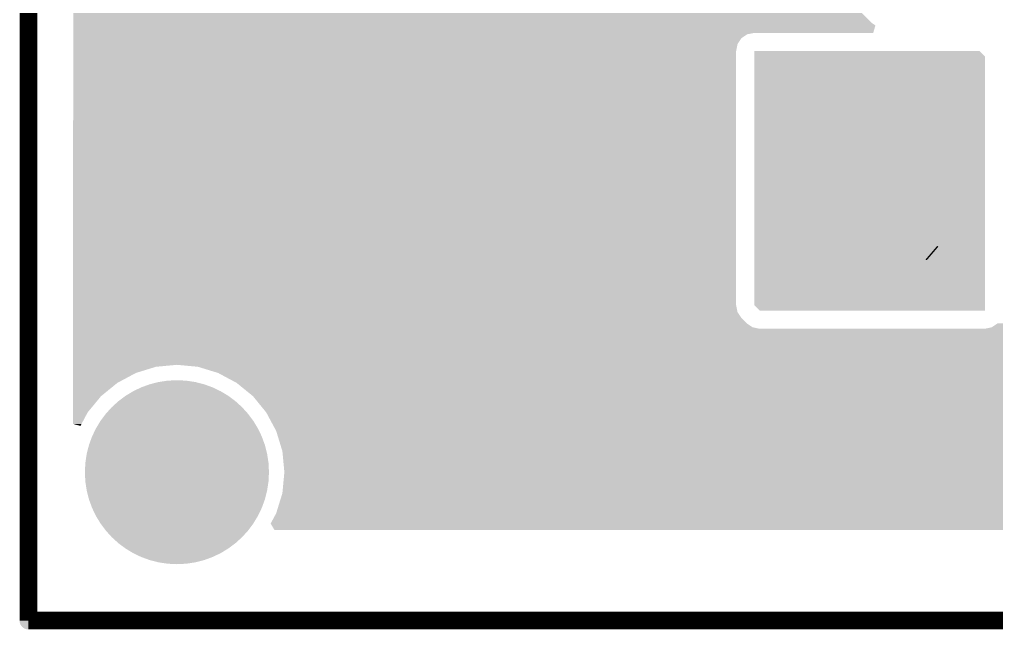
# Model space of a CAD drawing. Header units: millimetres. Extents: x -0.01 to 2.37, y -0.01 to 1.58.
# Drawn here: x -0.006 to 0.641, y -0.006 to 0.399 of the extents above; entities that cross this region are included whole.
import ezdxf

# ---------------------------------------------------------------- set-up
doc = ezdxf.new("R2010")
doc.units = ezdxf.units.MM
doc.layers.get('0').update_dxf_attribs({"linetype": 'CONTINUOUS', "lineweight": 0})
for name, color, linetype, lineweight in [('PCB_KUR_GKO', 130, 'CONTINUOUS', 0), ('PCB_KUR_GPT', 8, 'CONTINUOUS', 0), ('PCB_KUR_GTL', 30, 'CONTINUOUS', 0), ('PCB_KUR_GTP', 254, 'CONTINUOUS', 0), ('PCB_KUR_GTS', 254, 'CONTINUOUS', 0), ('PCB_KUR_TXT', 254, 'CONTINUOUS', 0)]:
    doc.layers.add(name, color=color, linetype=linetype, lineweight=lineweight)

# ---------------------------------------------------------------- blocks, each defined once
blk = doc.blocks.new('ROUND_3')
h = blk.add_hatch(color=256)
edge = h.paths.add_edge_path(flags=0)
edge.add_arc((0, 0), 0.0059, 0, 360)
blk = doc.blocks.new('CUSTOM_5')
for points in [[(-0.02165, 0.0254), (-0.02152, 0.02613), (0.02165, 0.0254), (0.02142, 0.02613)], [(-0.02152, 0.02613), (-0.02114, 0.02664), (0.02142, 0.02613), (0.02126, 0.02664)], [(-0.02114, 0.02664), (-0.02074, 0.02716), (0.02126, 0.02664), (0.02057, 0.02716)], [(-0.02074, 0.02716), (-0.0199, 0.02742), (0.02057, 0.02716), (0.02023, 0.02742)], [(-0.0199, 0.02742), (-0.0195, 0.02755), (0.02023, 0.02742), (0.0195, 0.02755)], [(-0.02165, -0.0254), (-0.02165, 0.0254), (0.02165, -0.0254), (0.02165, 0.0254)], [(-0.02142, -0.02613), (-0.02165, -0.0254), (0.02152, -0.02613), (0.02165, -0.0254)], [(-0.02126, -0.02664), (-0.02142, -0.02613), (0.02114, -0.02664), (0.02152, -0.02613)], [(-0.02057, -0.02716), (-0.02126, -0.02664), (0.02074, -0.02716), (0.02114, -0.02664)], [(-0.02023, -0.02742), (-0.02057, -0.02716), (0.0199, -0.02742), (0.02074, -0.02716)], [(-0.0195, -0.02755), (-0.02023, -0.02742), (0.0195, -0.02755), (0.0199, -0.02742)]]:
    blk.add_solid(points)
blk = doc.blocks.new('ROUND_11')
h = blk.add_hatch(color=256)
edge = h.paths.add_edge_path(flags=0)
edge.add_arc((0, 0), 0.05905, 0, 360)
blk = doc.blocks.new('ROUND_16')
h = blk.add_hatch(color=256)
edge = h.paths.add_edge_path(flags=0)
edge.add_arc((0, 0), 0.008, 0, 360)
blk = doc.blocks.new('CUSTOM_22')
for points in [[(-0.02365, 0.0254), (-0.02352, 0.02643), (0.02365, 0.0254), (0.02342, 0.02643)], [(-0.02352, 0.02643), (-0.02314, 0.02717), (0.02342, 0.02643), (0.02325, 0.02717)], [(-0.02314, 0.02717), (-0.0227, 0.02804), (0.02325, 0.02717), (0.02257, 0.02804)], [(-0.0227, 0.02804), (-0.02198, 0.0286), (0.02257, 0.02804), (0.02214, 0.0286)], [(-0.02198, 0.0286), (-0.02127, 0.02915), (0.02214, 0.0286), (0.02105, 0.02915)], [(-0.02127, 0.02915), (-0.02008, 0.02942), (0.02105, 0.02915), (0.02053, 0.02942)], [(-0.02008, 0.02942), (-0.0195, 0.02955), (0.02053, 0.02942), (0.0195, 0.02955)], [(-0.02364, 0.02508), (-0.02365, 0.0254), (0.02364, 0.02508), (0.02365, 0.0254)], [(-0.0236, 0.02476), (-0.02364, 0.02508), (0.0236, 0.02476), (0.02364, 0.02508)], [(-0.0236, -0.02476), (-0.0236, 0.02476), (0.0236, -0.02476), (0.0236, 0.02476)], [(-0.02365, -0.0254), (-0.02364, -0.02508), (0.02365, -0.0254), (0.02364, -0.02508)], [(-0.02342, -0.02643), (-0.02365, -0.0254), (0.02352, -0.02643), (0.02365, -0.0254)], [(-0.02364, -0.02508), (-0.0236, -0.02476), (0.02364, -0.02508), (0.0236, -0.02476)], [(-0.02325, -0.02717), (-0.02342, -0.02643), (0.02314, -0.02717), (0.02352, -0.02643)], [(-0.02257, -0.02804), (-0.02325, -0.02717), (0.0227, -0.02804), (0.02314, -0.02717)], [(-0.02214, -0.0286), (-0.02257, -0.02804), (0.02198, -0.0286), (0.0227, -0.02804)], [(-0.02105, -0.02915), (-0.02214, -0.0286), (0.02127, -0.02915), (0.02198, -0.0286)], [(-0.02053, -0.02942), (-0.02105, -0.02915), (0.02008, -0.02942), (0.02127, -0.02915)], [(-0.0195, -0.02955), (-0.02053, -0.02942), (0.0195, -0.02955), (0.02008, -0.02942)]]:
    blk.add_solid(points)
blk = doc.blocks.new('ROUND_24')
h = blk.add_hatch(color=256)
edge = h.paths.add_edge_path(flags=0)
edge.add_arc((0, 0), 0.061, 0, 360)
blk = doc.blocks.new('ROUND_8')
h = blk.add_hatch(color=256)
edge = h.paths.add_edge_path(flags=0)
edge.add_arc((0, 0), 0.005, 0, 360)

msp = doc.modelspace()

# ---------------------------------------------------------------- linework, layer by layer
at = {"layer": 'PCB_KUR_GKO', "lineweight": 211, "const_width": 0.0118}
for points in [[(0, 0), (0, 1.5748)], [(0, 0), (2.3622, 0)]]:
    msp.add_lwpolyline(points, dxfattribs=at)
at = {"layer": 'PCB_KUR_GTL', "lineweight": 211, "const_width": 0.0118}
msp.add_lwpolyline([(0.5984, 0.244), (0.5991, 0.2434)], dxfattribs=at)
at = {"layer": 'PCB_KUR_GTL'}
for points in [[(0.02968, 0.3962), (0.0297, 0.4204), (0.559, 0.3962), (0.53483, 0.4204)], [(0.02968, 0.3947), (0.02968, 0.3962), (0.5613, 0.3947), (0.559, 0.3962)], [(0.02968, 0.3897), (0.02968, 0.3947), (0.5598, 0.3897), (0.5613, 0.3947)], [(0.02968, 0.3888), (0.02968, 0.3897), (0.4764, 0.3888), (0.481, 0.3897)], [(0.02968, 0.3897), (0.02968, 0.3897), (0.481, 0.3897), (0.5598, 0.3897)], [(0.02968, 0.3862), (0.02968, 0.3888), (0.4725, 0.3862), (0.4764, 0.3888)], [(0.02967, 0.3823), (0.02968, 0.3862), (0.4699, 0.3823), (0.4725, 0.3862)], [(0.02967, 0.3776), (0.02967, 0.3823), (0.469, 0.3776), (0.4699, 0.3823)], [(0.02955, 0.2091), (0.02967, 0.3776), (0.469, 0.2091), (0.469, 0.3776)], [(0.481, 0.3741), (0.481, 0.3776), (0.6338, 0.3741), (0.6303, 0.3776)], [(0.481, 0.258), (0.481, 0.3741), (0.6338, 0.258), (0.6338, 0.3741)], [(0.481, 0.257), (0.481, 0.258), (0.5931, 0.257), (0.5984, 0.258)], [(0.481, 0.2539), (0.481, 0.257), (0.5885, 0.2539), (0.5931, 0.257)], [(0.481, 0.2494), (0.481, 0.2539), (0.5855, 0.2494), (0.5885, 0.2539)], [(0.6038, 0.257), (0.5984, 0.258), (0.6338, 0.257), (0.6338, 0.258)], [(0.6084, 0.2539), (0.6038, 0.257), (0.6338, 0.2539), (0.6338, 0.257)], [(0.609, 0.2533), (0.6084, 0.2539), (0.6338, 0.2533), (0.6338, 0.2539)], [(0.612, 0.2488), (0.609, 0.2533), (0.6338, 0.2488), (0.6338, 0.2533)], [(0.481, 0.244), (0.481, 0.2494), (0.5844, 0.244), (0.5855, 0.2494)], [(0.6131, 0.2434), (0.612, 0.2488), (0.6338, 0.2434), (0.6338, 0.2488)], [(0.481, 0.2386), (0.481, 0.244), (0.5855, 0.2386), (0.5844, 0.244)], [(0.612, 0.238), (0.6131, 0.2434), (0.6338, 0.238), (0.6338, 0.2434)], [(0.481, 0.2341), (0.481, 0.2386), (0.5885, 0.2341), (0.5855, 0.2386)], [(0.481, 0.2335), (0.481, 0.2341), (0.5891, 0.2335), (0.5885, 0.2341)], [(0.481, 0.2304), (0.481, 0.2335), (0.5937, 0.2304), (0.5891, 0.2335)], [(0.6044, 0.2304), (0.609, 0.2335), (0.6338, 0.2304), (0.6338, 0.2335)], [(0.609, 0.2335), (0.612, 0.238), (0.6338, 0.2335), (0.6338, 0.238)], [(0.481, 0.2293), (0.481, 0.2304), (0.5991, 0.2293), (0.5937, 0.2304)], [(0.481, 0.2091), (0.481, 0.2293), (0.6338, 0.2091), (0.6338, 0.2293)], [(0.5991, 0.2293), (0.6044, 0.2304), (0.6338, 0.2293), (0.6338, 0.2304)], [(0.02955, 0.2045), (0.02955, 0.2091), (0.4699, 0.2045), (0.469, 0.2091)], [(0.4845, 0.2056), (0.481, 0.2091), (0.6338, 0.2056), (0.6338, 0.2091)], [(0.02955, 0.2006), (0.02955, 0.2045), (0.4725, 0.2006), (0.4699, 0.2045)], [(0.02954, 0.1935), (0.02955, 0.1945), (0.4845, 0.1935), (0.4799, 0.1945)], [(0.02955, 0.1971), (0.02955, 0.2006), (0.476, 0.1971), (0.4725, 0.2006)], [(0.02955, 0.1945), (0.02955, 0.1971), (0.4799, 0.1945), (0.476, 0.1971)], [(0.6338, 0.1935), (0.6384, 0.1945), (1.1395, 0.1935), (1.1395, 0.1945)], [(0.6384, 0.1945), (0.6423, 0.1971), (1.1395, 0.1945), (1.1395, 0.1971)], [(0.02953, 0.1741), (0.02954, 0.1935), (1.1395, 0.1741), (1.1395, 0.1935)], [(0.02953, 0.1698), (0.02953, 0.1741), (1.1404, 0.1698), (1.1395, 0.1741)], [(0.02953, 0.1696), (0.02953, 0.1698), (1.14054, 0.1696), (1.1404, 0.1698)], [(0.02953, 0.1683), (0.02953, 0.1696), (0.0845, 0.1683), (0.0984, 0.1696)], [(0.1123, 0.1683), (0.0984, 0.1696), (1.14141, 0.1683), (1.14054, 0.1696)], [(0.02952, 0.1642), (0.02953, 0.1683), (0.0712, 0.1642), (0.0845, 0.1683)], [(0.02952, 0.1576), (0.02952, 0.1642), (0.0589, 0.1576), (0.0712, 0.1642)], [(0.11949, 0.1661), (0.1123, 0.1683), (1.1429, 0.1661), (1.14141, 0.1683)], [(0.1257, 0.1642), (0.11949, 0.1661), (1.1448, 0.1642), (1.1429, 0.1661)], [(0.138, 0.1576), (0.1257, 0.1642), (1.1514, 0.1576), (1.1448, 0.1642)], [(0.02951, 0.1488), (0.02952, 0.1576), (0.0481, 0.1488), (0.0589, 0.1576)], [(0.1488, 0.1488), (0.138, 0.1576), (1.1602, 0.1488), (1.1514, 0.1576)], [(0.02951, 0.138), (0.02951, 0.1488), (0.0392, 0.138), (0.0481, 0.1488)], [(0.1576, 0.138), (0.1488, 0.1488), (1.171, 0.138), (1.1602, 0.1488)], [(0.0295, 0.1304), (0.02951, 0.138), (0.03519, 0.1304), (0.0392, 0.138)], [(0.16082, 0.132), (0.1576, 0.138), (1.177, 0.132), (1.171, 0.138)], [(0.0345, 0.1291), (0.0295, 0.1304), (0.0345, 0.1291), (0.03519, 0.1304)], [(0.16216, 0.1295), (0.16082, 0.132), (1.1807, 0.1295), (1.177, 0.132)], [(0.16259, 0.1287), (0.16216, 0.1295), (1.185, 0.1287), (1.1807, 0.1295)], [(0.1642, 0.1257), (0.16259, 0.1287), (1.2449, 0.1257), (1.2449, 0.1287)], [(0.16259, 0.1287), (0.16259, 0.1287), (1.2449, 0.1287), (1.185, 0.1287)], [(0.1683, 0.1123), (0.1642, 0.1257), (1.2449, 0.1123), (1.2449, 0.1257)], [(0.1696, 0.0984), (0.1683, 0.1123), (1.2449, 0.0984), (1.2449, 0.1123)], [(0.1683, 0.0845), (0.1696, 0.0984), (1.2449, 0.0845), (1.2449, 0.0984)], [(0.1642, 0.0712), (0.1683, 0.0845), (1.2449, 0.0712), (1.2449, 0.0845)], [(0.1605, 0.0643), (0.1642, 0.0712), (1.2449, 0.0643), (1.2449, 0.0712)], [(0.1631, 0.06), (0.1605, 0.0643), (1.2449, 0.06), (1.2449, 0.0643)]]:
    msp.add_solid(points, dxfattribs=at)

# ---------------------------------------------------------------- block references
at = {"layer": 'PCB_KUR_GKO'}
msp.add_blockref('ROUND_3', (0, 0), dxfattribs=at)
msp.add_blockref('ROUND_3', (0, 0), dxfattribs=at)
at = {"layer": 'PCB_KUR_GPT'}
for name, p in [('CUSTOM_5', (0.5996, 0.3399)), ('CUSTOM_5', (0.5991, 0.2434)), ('ROUND_11', (0.0984, 0.0984))]:
    msp.add_blockref(name, p, dxfattribs=at)
at = {"layer": 'PCB_KUR_GTL'}
for name, p in [('CUSTOM_5', (0.5996, 0.3399)), ('ROUND_16', (0.4996, 0.3405)), ('CUSTOM_5', (0.5991, 0.2434)), ('ROUND_16', (0.499, 0.244)), ('ROUND_3', (0.5984, 0.244)), ('ROUND_3', (0.5991, 0.2434)), ('ROUND_11', (0.0984, 0.0984))]:
    msp.add_blockref(name, p, dxfattribs=at)
at = {"layer": 'PCB_KUR_GTP'}
for p in [(0.5996, 0.3399), (0.5991, 0.2434)]:
    msp.add_blockref('CUSTOM_5', p, dxfattribs=at)
at = {"layer": 'PCB_KUR_GTS'}
for name, p in [('CUSTOM_22', (0.5996, 0.3399)), ('CUSTOM_22', (0.5991, 0.2434)), ('ROUND_24', (0.0984, 0.0984))]:
    msp.add_blockref(name, p, dxfattribs=at)
at = {"layer": 'PCB_KUR_TXT'}
for name, p in [('ROUND_8', (0.4996, 0.3405)), ('ROUND_8', (0.499, 0.244)), ('ROUND_11', (0.0984, 0.0984))]:
    msp.add_blockref(name, p, dxfattribs=at)

doc.saveas('drawing.dxf')
